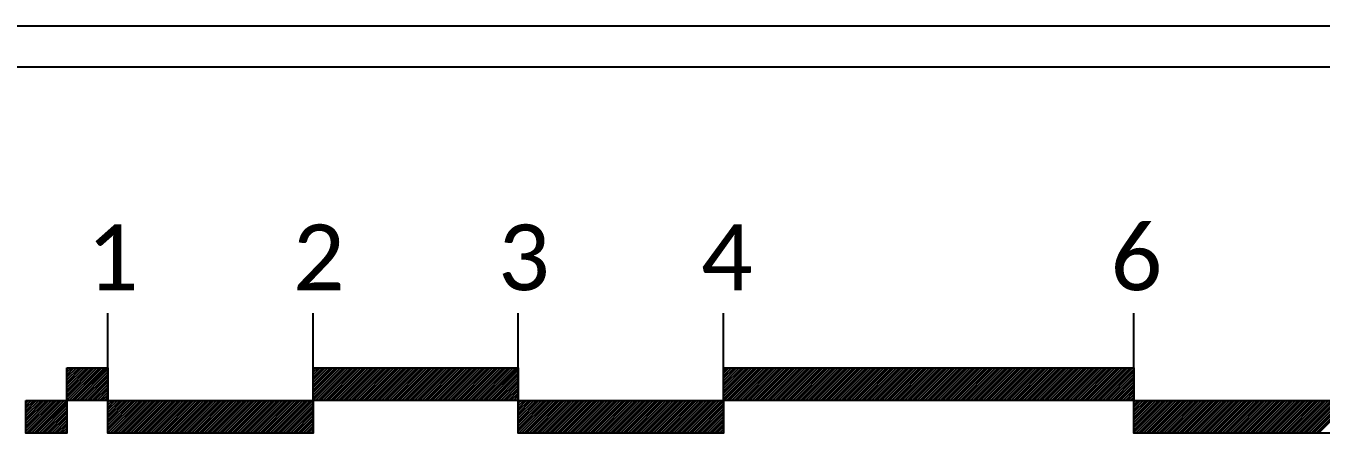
# Model space of a CAD drawing. Extents: x 15525 to 50715, y -3252 to 56414.
# Drawn here: x 41064 to 47377, y -2700 to -718 of the extents above; entities that cross this region are included whole.
import ezdxf

# ---------------------------------------------------------------- set-up
doc = ezdxf.new("R2010")
doc.units = 0
doc.header["$MEASUREMENT"] = 0
doc.layers.add('A-Scale-North', color=7, linetype='CONTINUOUS')
doc.layers.add('A-Wall__Stud', color=252, linetype='CONTINUOUS')
doc.styles.add('ROMANT', font='ROMANS')

# ---------------------------------------------------------------- blocks, each defined once
blk = doc.blocks.new('A$C0be1a1f3')
at = {"layer": 'A-Scale-North'}
for p, q in [((1000, -584.2), (1000, 0)), ((2000, -584.2), (2000, 0)), ((3000, -584.2), (3000, 0)), ((4000, -584.2), (4000, 0)), ((6000, -584.2), (6000, 0)), ((800, -275.6), (809.7, -266)), ((800, -288), (822, -266)), ((800, -300.4), (834.4, -266)), ((800, -312.7), (846.8, -266)), ((800, -325.1), (859.1, -266)), ((800, -337.5), (871.5, -266)), ((800, -349.9), (883.9, -266)), ((800, -362.2), (896.3, -266)), ((800, -374.6), (908.6, -266)), ((800, -387), (921, -266)), ((800, -399.4), (933.4, -266)), ((800, -411.7), (945.8, -266)), ((800, -424.1), (958.1, -266)), ((811.4, -425.1), (970.5, -266)), ((823.8, -425.1), (982.9, -266)), ((836.1, -425.1), (995.3, -266)), ((848.5, -425.1), (1000, -273.6)), ((860.9, -425.1), (1000, -286)), ((873.3, -425.1), (1000, -298.3)), ((885.6, -425.1), (1000, -310.7)), ((2000, -275.9), (2010, -266)), ((2000, -288.3), (2022.3, -266)), ((2000, -300.7), (2034.7, -266)), ((2000, -313), (2047.1, -266)), ((2000, -325.4), (2059.5, -266)), ((2000, -337.8), (2071.8, -266)), ((2000, -350.2), (2084.2, -266)), ((2000, -362.5), (2096.6, -266)), ((2000, -374.9), (2109, -266)), ((2000, -387.3), (2121.3, -266)), ((2000, -399.7), (2133.7, -266)), ((2000, -412), (2146.1, -266)), ((2000, -424.4), (2158.5, -266)), ((2011.7, -425.1), (2170.8, -266)), ((2024.1, -425.1), (2183.2, -266)), ((2036.5, -425.1), (2195.6, -266)), ((2048.8, -425.1), (2208, -266)), ((2061.2, -425.1), (2220.3, -266)), ((2073.6, -425.1), (2232.7, -266)), ((2086, -425.1), (2245.1, -266)), ((2098.3, -425.1), (2257.5, -266)), ((2110.7, -425.1), (2269.8, -266)), ((2123.1, -425.1), (2282.2, -266)), ((2135.5, -425.1), (2294.6, -266)), ((2147.8, -425.1), (2307, -266)), ((2160.2, -425.1), (2319.3, -266)), ((2172.6, -425.1), (2331.7, -266)), ((2184.9, -425.1), (2344.1, -266)), ((2197.3, -425.1), (2356.4, -266)), ((2209.7, -425.1), (2368.8, -266)), ((2222.1, -425.1), (2381.2, -266)), ((2234.4, -425.1), (2393.6, -266)), ((2246.8, -425.1), (2405.9, -266)), ((2259.2, -425.1), (2418.3, -266)), ((2271.6, -425.1), (2430.7, -266)), ((2283.9, -425.1), (2443.1, -266)), ((2296.3, -425.1), (2455.4, -266)), ((2308.7, -425.1), (2467.8, -266)), ((2321.1, -425.1), (2480.2, -266)), ((2333.4, -425.1), (2492.6, -266)), ((2345.8, -425.1), (2504.9, -266)), ((2358.2, -425.1), (2517.3, -266)), ((2370.6, -425.1), (2529.7, -266)), ((2382.9, -425.1), (2542.1, -266)), ((2395.3, -425.1), (2554.4, -266)), ((2407.7, -425.1), (2566.8, -266)), ((2420.1, -425.1), (2579.2, -266)), ((2432.4, -425.1), (2591.6, -266)), ((2444.8, -425.1), (2603.9, -266)), ((2457.2, -425.1), (2616.3, -266)), ((2469.6, -425.1), (2628.7, -266)), ((2481.9, -425.1), (2641.1, -266)), ((2494.3, -425.1), (2653.4, -266)), ((2506.7, -425.1), (2665.8, -266)), ((2519.1, -425.1), (2678.2, -266)), ((2531.4, -425.1), (2690.6, -266)), ((2543.8, -425.1), (2702.9, -266)), ((2556.2, -425.1), (2715.3, -266)), ((2568.6, -425.1), (2727.7, -266)), ((2580.9, -425.1), (2740.1, -266)), ((2593.3, -425.1), (2752.4, -266)), ((2605.7, -425.1), (2764.8, -266)), ((2618.1, -425.1), (2777.2, -266)), ((2630.4, -425.1), (2789.6, -266)), ((2642.8, -425.1), (2801.9, -266)), ((2655.2, -425.1), (2814.3, -266)), ((2667.5, -425.1), (2826.7, -266)), ((2679.9, -425.1), (2839, -266)), ((2692.3, -425.1), (2851.4, -266)), ((2704.7, -425.1), (2863.8, -266)), ((2717, -425.1), (2876.2, -266)), ((2729.4, -425.1), (2888.5, -266)), ((2741.8, -425.1), (2900.9, -266)), ((2754.2, -425.1), (2913.3, -266)), ((2766.5, -425.1), (2925.7, -266)), ((2778.9, -425.1), (2938, -266)), ((2791.3, -425.1), (2950.4, -266)), ((2803.7, -425.1), (2962.8, -266)), ((2816, -425.1), (2975.2, -266)), ((2828.4, -425.1), (2987.5, -266)), ((2840.8, -425.1), (2999.9, -266)), ((2853.2, -425.1), (3000, -278.2)), ((2865.5, -425.1), (3000, -290.6)), ((2877.9, -425.1), (3000, -303)), ((2890.3, -425.1), (3000, -315.4)), ((4000, -268.2), (4002.2, -266)), ((4000, -280.6), (4014.6, -266)), ((4000, -292.9), (4027, -266)), ((4000, -305.3), (4039.4, -266)), ((4000, -317.7), (4051.7, -266)), ((4000, -330.1), (4064.1, -266)), ((4000, -342.4), (4076.5, -266)), ((4000, -354.8), (4088.9, -266)), ((4000, -367.2), (4101.2, -266)), ((4000, -379.6), (4113.6, -266)), ((4000, -391.9), (4126, -266)), ((4000, -404.3), (4138.4, -266)), ((4000, -416.7), (4150.7, -266)), ((4004, -425.1), (4163.1, -266)), ((4016.4, -425.1), (4175.5, -266)), ((4028.7, -425.1), (4187.9, -266)), ((4041.1, -425.1), (4200.2, -266)), ((4053.5, -425.1), (4212.6, -266)), ((4065.9, -425.1), (4225, -266)), ((4078.2, -425.1), (4237.4, -266)), ((4090.6, -425.1), (4249.7, -266)), ((4103, -425.1), (4262.1, -266)), ((4115.3, -425.1), (4274.5, -266)), ((4127.7, -425.1), (4286.8, -266)), ((4140.1, -425.1), (4299.2, -266)), ((4152.5, -425.1), (4311.6, -266)), ((4164.8, -425.1), (4324, -266)), ((4177.2, -425.1), (4336.3, -266)), ((4189.6, -425.1), (4348.7, -266)), ((4202, -425.1), (4361.1, -266)), ((4214.3, -425.1), (4373.5, -266)), ((4226.7, -425.1), (4385.8, -266)), ((4239.1, -425.1), (4398.2, -266)), ((4251.5, -425.1), (4410.6, -266)), ((4263.8, -425.1), (4423, -266)), ((4276.2, -425.1), (4435.3, -266)), ((4288.6, -425.1), (4447.7, -266)), ((4301, -425.1), (4460.1, -266)), ((4313.3, -425.1), (4472.5, -266)), ((4325.7, -425.1), (4484.8, -266)), ((4338.1, -425.1), (4497.2, -266)), ((4350.5, -425.1), (4509.6, -266)), ((4362.8, -425.1), (4522, -266)), ((4375.2, -425.1), (4534.3, -266)), ((4387.6, -425.1), (4546.7, -266)), ((4400, -425.1), (4559.1, -266)), ((4412.3, -425.1), (4571.5, -266)), ((4424.7, -425.1), (4583.8, -266)), ((4437.1, -425.1), (4596.2, -266)), ((4449.5, -425.1), (4608.6, -266)), ((4461.8, -425.1), (4621, -266)), ((4474.2, -425.1), (4633.3, -266)), ((4486.6, -425.1), (4645.7, -266)), ((4499, -425.1), (4658.1, -266)), ((4511.3, -425.1), (4670.5, -266)), ((4523.7, -425.1), (4682.8, -266)), ((4536.1, -425.1), (4695.2, -266)), ((4548.5, -425.1), (4707.6, -266)), ((4560.8, -425.1), (4720, -266)), ((4573.2, -425.1), (4732.3, -266)), ((4585.6, -425.1), (4744.7, -266)), ((4597.9, -425.1), (4757.1, -266)), ((4610.3, -425.1), (4769.5, -266)), ((4622.7, -425.1), (4781.8, -266)), ((4635.1, -425.1), (4794.2, -266)), ((4647.4, -425.1), (4806.6, -266)), ((4659.8, -425.1), (4818.9, -266)), ((4672.2, -425.1), (4831.3, -266)), ((4684.6, -425.1), (4843.7, -266)), ((4696.9, -425.1), (4856.1, -266)), ((4709.3, -425.1), (4868.4, -266)), ((4721.7, -425.1), (4880.8, -266)), ((4734.1, -425.1), (4893.2, -266)), ((4746.4, -425.1), (4905.6, -266)), ((4758.8, -425.1), (4917.9, -266)), ((4771.2, -425.1), (4930.3, -266)), ((4783.6, -425.1), (4942.7, -266)), ((4795.9, -425.1), (4955.1, -266)), ((4808.3, -425.1), (4967.4, -266)), ((4820.7, -425.1), (4979.8, -266)), ((4833.1, -425.1), (4992.2, -266)), ((4845.4, -425.1), (5004.6, -266)), ((4857.8, -425.1), (5016.9, -266)), ((4870.2, -425.1), (5029.3, -266)), ((4882.6, -425.1), (5041.7, -266)), ((4894.9, -425.1), (5054.1, -266)), ((4907.3, -425.1), (5066.4, -266)), ((4919.7, -425.1), (5078.8, -266)), ((4932.1, -425.1), (5091.2, -266)), ((4944.4, -425.1), (5103.6, -266)), ((4956.8, -425.1), (5115.9, -266)), ((4969.2, -425.1), (5128.3, -266)), ((4981.6, -425.1), (5140.7, -266)), ((4993.9, -425.1), (5153.1, -266)), ((5006.3, -425.1), (5165.4, -266)), ((5018.7, -425.1), (5177.8, -266)), ((5031.1, -425.1), (5190.2, -266)), ((5043.4, -425.1), (5202.6, -266)), ((5055.8, -425.1), (5214.9, -266)), ((5068.2, -425.1), (5227.3, -266)), ((5080.6, -425.1), (5239.7, -266)), ((5092.9, -425.1), (5252.1, -266)), ((5105.3, -425.1), (5264.4, -266)), ((5117.7, -425.1), (5276.8, -266)), ((5130, -425.1), (5289.2, -266)), ((5142.4, -425.1), (5301.5, -266)), ((5154.8, -425.1), (5313.9, -266)), ((5167.2, -425.1), (5326.3, -266)), ((5179.5, -425.1), (5338.7, -266)), ((5191.9, -425.1), (5351, -266)), ((5204.3, -425.1), (5363.4, -266)), ((5216.7, -425.1), (5375.8, -266)), ((5229, -425.1), (5388.2, -266)), ((5241.4, -425.1), (5400.5, -266)), ((5253.8, -425.1), (5412.9, -266)), ((5266.2, -425.1), (5425.3, -266)), ((5278.5, -425.1), (5437.7, -266)), ((5290.9, -425.1), (5450, -266)), ((5303.3, -425.1), (5462.4, -266)), ((5315.7, -425.1), (5474.8, -266)), ((5328, -425.1), (5487.2, -266)), ((5340.4, -425.1), (5499.5, -266)), ((5352.8, -425.1), (5511.9, -266)), ((5365.2, -425.1), (5524.3, -266)), ((5377.5, -425.1), (5536.7, -266)), ((5389.9, -425.1), (5549, -266)), ((5402.3, -425.1), (5561.4, -266)), ((5414.7, -425.1), (5573.8, -266)), ((5427, -425.1), (5586.2, -266)), ((5439.4, -425.1), (5598.5, -266)), ((5451.8, -425.1), (5610.9, -266)), ((5464.2, -425.1), (5623.3, -266)), ((5476.5, -425.1), (5635.7, -266)), ((5488.9, -425.1), (5648, -266)), ((5501.3, -425.1), (5660.4, -266)), ((5513.7, -425.1), (5672.8, -266)), ((5526, -425.1), (5685.2, -266)), ((5538.4, -425.1), (5697.5, -266)), ((5550.8, -425.1), (5709.9, -266)), ((5563.2, -425.1), (5722.3, -266)), ((5575.5, -425.1), (5734.7, -266)), ((5587.9, -425.1), (5747, -266)), ((5600.3, -425.1), (5759.4, -266)), ((5612.6, -425.1), (5771.8, -266)), ((5625, -425.1), (5784.1, -266)), ((5637.4, -425.1), (5796.5, -266)), ((5649.8, -425.1), (5808.9, -266)), ((5662.1, -425.1), (5821.3, -266)), ((5674.5, -425.1), (5833.6, -266)), ((5686.9, -425.1), (5846, -266)), ((5699.3, -425.1), (5858.4, -266)), ((5711.6, -425.1), (5870.8, -266)), ((5724, -425.1), (5883.1, -266)), ((5736.4, -425.1), (5895.5, -266)), ((5748.8, -425.1), (5907.9, -266)), ((5761.1, -425.1), (5920.3, -266)), ((5773.5, -425.1), (5932.6, -266)), ((5785.9, -425.1), (5945, -266)), ((5798.3, -425.1), (5957.4, -266)), ((5810.6, -425.1), (5969.8, -266)), ((5823, -425.1), (5982.1, -266)), ((5835.4, -425.1), (5994.5, -266)), ((5847.8, -425.1), (6000, -272.8)), ((5860.1, -425.1), (6000, -285.2)), ((5872.5, -425.1), (6000, -297.6)), ((5884.9, -425.1), (6000, -310)), ((898, -425.1), (1000, -323.1)), ((910.4, -425.1), (1000, -335.5)), ((922.8, -425.1), (1000, -347.8)), ((935.1, -425.1), (1000, -360.2)), ((947.5, -425.1), (1000, -372.6)), ((2902.7, -425.1), (3000, -327.7)), ((2915, -425.1), (3000, -340.1)), ((2927.4, -425.1), (3000, -352.5)), ((2939.8, -425.1), (3000, -364.9)), ((2952.2, -425.1), (3000, -377.2)), ((5897.3, -425.1), (6000, -322.3)), ((5909.6, -425.1), (6000, -334.7)), ((5922, -425.1), (6000, -347.1)), ((5934.4, -425.1), (6000, -359.5)), ((5946.8, -425.1), (6000, -371.8)), ((600, -426.1), (601, -425.1)), ((600, -438.5), (613.4, -425.1)), ((600, -450.9), (625.8, -425.1)), ((600, -463.2), (638.2, -425.1)), ((600, -475.6), (650.5, -425.1)), ((600, -488), (662.9, -425.1)), ((600, -500.4), (675.3, -425.1)), ((600, -512.7), (687.6, -425.1)), ((600, -525.1), (700, -425.1)), ((600, -537.5), (712.4, -425.1)), ((600, -549.9), (724.8, -425.1)), ((600, -562.2), (737.1, -425.1)), ((600, -574.6), (749.5, -425.1)), ((602.8, -584.2), (761.9, -425.1)), ((615.1, -584.2), (774.3, -425.1)), ((627.5, -584.2), (786.6, -425.1)), ((639.9, -584.2), (799, -425.1)), ((652.3, -584.2), (800, -436.5)), ((959.9, -425.1), (1000, -385)), ((972.3, -425.1), (1000, -397.3)), ((984.6, -425.1), (1000, -409.7)), ((997, -425.1), (1000, -422.1)), ((1000, -434.5), (1009.4, -425.1)), ((1000, -446.8), (1021.8, -425.1)), ((1000, -459.2), (1034.1, -425.1)), ((1000, -471.6), (1046.5, -425.1)), ((1000, -484), (1058.9, -425.1)), ((1000, -496.3), (1071.3, -425.1)), ((1000, -508.7), (1083.6, -425.1)), ((1000, -521.1), (1096, -425.1)), ((1000, -533.5), (1108.4, -425.1)), ((1000, -545.8), (1120.8, -425.1)), ((1000, -558.2), (1133.1, -425.1)), ((1000, -570.6), (1145.5, -425.1)), ((1000, -583), (1157.9, -425.1)), ((1011.1, -584.2), (1170.2, -425.1)), ((1023.5, -584.2), (1182.6, -425.1)), ((1035.9, -584.2), (1195, -425.1)), ((1048.2, -584.2), (1207.4, -425.1)), ((1060.6, -584.2), (1219.7, -425.1)), ((1073, -584.2), (1232.1, -425.1)), ((1085.4, -584.2), (1244.5, -425.1)), ((1097.7, -584.2), (1256.9, -425.1)), ((1110.1, -584.2), (1269.2, -425.1)), ((1122.5, -584.2), (1281.6, -425.1)), ((1134.9, -584.2), (1294, -425.1)), ((1147.2, -584.2), (1306.4, -425.1)), ((1159.6, -584.2), (1318.7, -425.1)), ((1172, -584.2), (1331.1, -425.1)), ((1184.4, -584.2), (1343.5, -425.1)), ((1196.7, -584.2), (1355.9, -425.1)), ((1209.1, -584.2), (1368.2, -425.1)), ((1221.5, -584.2), (1380.6, -425.1)), ((1233.9, -584.2), (1393, -425.1)), ((1246.2, -584.2), (1405.4, -425.1)), ((1258.6, -584.2), (1417.7, -425.1)), ((1271, -584.2), (1430.1, -425.1)), ((1283.4, -584.2), (1442.5, -425.1)), ((1295.7, -584.2), (1454.9, -425.1)), ((1308.1, -584.2), (1467.2, -425.1)), ((1320.5, -584.2), (1479.6, -425.1)), ((1332.9, -584.2), (1492, -425.1)), ((1345.2, -584.2), (1504.4, -425.1)), ((1357.6, -584.2), (1516.7, -425.1)), ((1370, -584.2), (1529.1, -425.1)), ((1382.4, -584.2), (1541.5, -425.1)), ((1394.7, -584.2), (1553.9, -425.1)), ((1407.1, -584.2), (1566.2, -425.1)), ((1419.5, -584.2), (1578.6, -425.1)), ((1431.9, -584.2), (1591, -425.1)), ((1444.2, -584.2), (1603.4, -425.1)), ((1456.6, -584.2), (1615.7, -425.1)), ((1469, -584.2), (1628.1, -425.1)), ((1481.4, -584.2), (1640.5, -425.1)), ((1493.7, -584.2), (1652.9, -425.1)), ((1506.1, -584.2), (1665.2, -425.1)), ((1518.5, -584.2), (1677.6, -425.1)), ((1530.8, -584.2), (1690, -425.1)), ((1543.2, -584.2), (1702.3, -425.1)), ((1555.6, -584.2), (1714.7, -425.1)), ((1568, -584.2), (1727.1, -425.1)), ((1580.3, -584.2), (1739.5, -425.1)), ((1592.7, -584.2), (1751.8, -425.1)), ((1605.1, -584.2), (1764.2, -425.1)), ((1617.5, -584.2), (1776.6, -425.1)), ((1629.8, -584.2), (1789, -425.1)), ((1642.2, -584.2), (1801.3, -425.1)), ((1654.6, -584.2), (1813.7, -425.1)), ((1667, -584.2), (1826.1, -425.1)), ((1679.3, -584.2), (1838.5, -425.1)), ((1691.7, -584.2), (1850.8, -425.1)), ((1704.1, -584.2), (1863.2, -425.1)), ((1716.5, -584.2), (1875.6, -425.1)), ((1728.8, -584.2), (1888, -425.1)), ((1741.2, -584.2), (1900.3, -425.1)), ((1753.6, -584.2), (1912.7, -425.1)), ((1766, -584.2), (1925.1, -425.1)), ((1778.3, -584.2), (1937.5, -425.1)), ((1790.7, -584.2), (1949.8, -425.1)), ((1803.1, -584.2), (1962.2, -425.1)), ((1815.5, -584.2), (1974.6, -425.1)), ((1827.8, -584.2), (1987, -425.1)), ((1840.2, -584.2), (1999.3, -425.1)), ((1852.6, -584.2), (2000, -436.8)), ((2964.5, -425.1), (3000, -389.6)), ((2976.9, -425.1), (3000, -402)), ((2989.3, -425.1), (3000, -414.4)), ((3000, -426.7), (3001.7, -425.1)), ((3000, -439.1), (3014, -425.1)), ((3000, -451.5), (3026.4, -425.1)), ((3000, -463.9), (3038.8, -425.1)), ((3000, -476.2), (3051.2, -425.1)), ((3000, -488.6), (3063.5, -425.1)), ((3000, -501), (3075.9, -425.1)), ((3000, -513.4), (3088.3, -425.1)), ((3000, -525.7), (3100.7, -425.1)), ((3000, -538.1), (3113, -425.1)), ((3000, -550.5), (3125.4, -425.1)), ((3000, -562.9), (3137.8, -425.1)), ((3000, -575.2), (3150.1, -425.1)), ((3003.4, -584.2), (3162.5, -425.1)), ((3015.8, -584.2), (3174.9, -425.1)), ((3028.1, -584.2), (3187.3, -425.1)), ((3040.5, -584.2), (3199.6, -425.1)), ((3052.9, -584.2), (3212, -425.1)), ((3065.3, -584.2), (3224.4, -425.1)), ((3077.6, -584.2), (3236.8, -425.1)), ((3090, -584.2), (3249.1, -425.1)), ((3102.4, -584.2), (3261.5, -425.1)), ((3114.8, -584.2), (3273.9, -425.1)), ((3127.1, -584.2), (3286.3, -425.1)), ((3139.5, -584.2), (3298.6, -425.1)), ((3151.9, -584.2), (3311, -425.1)), ((3164.3, -584.2), (3323.4, -425.1)), ((3176.6, -584.2), (3335.8, -425.1)), ((3189, -584.2), (3348.1, -425.1)), ((3201.4, -584.2), (3360.5, -425.1)), ((3213.8, -584.2), (3372.9, -425.1)), ((3226.1, -584.2), (3385.3, -425.1)), ((3238.5, -584.2), (3397.6, -425.1)), ((3250.9, -584.2), (3410, -425.1)), ((3263.3, -584.2), (3422.4, -425.1)), ((3275.6, -584.2), (3434.8, -425.1)), ((3288, -584.2), (3447.1, -425.1)), ((3300.4, -584.2), (3459.5, -425.1)), ((3312.8, -584.2), (3471.9, -425.1)), ((3325.1, -584.2), (3484.3, -425.1)), ((3337.5, -584.2), (3496.6, -425.1)), ((3349.9, -584.2), (3509, -425.1)), ((3362.3, -584.2), (3521.4, -425.1)), ((3374.6, -584.2), (3533.8, -425.1)), ((3387, -584.2), (3546.1, -425.1)), ((3399.4, -584.2), (3558.5, -425.1)), ((3411.8, -584.2), (3570.9, -425.1)), ((3424.1, -584.2), (3583.3, -425.1)), ((3436.5, -584.2), (3595.6, -425.1)), ((3448.9, -584.2), (3608, -425.1)), ((3461.2, -584.2), (3620.4, -425.1)), ((3473.6, -584.2), (3632.7, -425.1)), ((3486, -584.2), (3645.1, -425.1)), ((3498.4, -584.2), (3657.5, -425.1)), ((3510.7, -584.2), (3669.9, -425.1)), ((3523.1, -584.2), (3682.2, -425.1)), ((3535.5, -584.2), (3694.6, -425.1)), ((3547.9, -584.2), (3707, -425.1)), ((3560.2, -584.2), (3719.4, -425.1)), ((3572.6, -584.2), (3731.7, -425.1)), ((3585, -584.2), (3744.1, -425.1)), ((3597.4, -584.2), (3756.5, -425.1)), ((3609.7, -584.2), (3768.9, -425.1)), ((3622.1, -584.2), (3781.2, -425.1)), ((3634.5, -584.2), (3793.6, -425.1)), ((3646.9, -584.2), (3806, -425.1)), ((3659.2, -584.2), (3818.4, -425.1)), ((3671.6, -584.2), (3830.7, -425.1)), ((3684, -584.2), (3843.1, -425.1)), ((3696.4, -584.2), (3855.5, -425.1)), ((3708.7, -584.2), (3867.9, -425.1)), ((3721.1, -584.2), (3880.2, -425.1)), ((3733.5, -584.2), (3892.6, -425.1)), ((3745.9, -584.2), (3905, -425.1)), ((3758.2, -584.2), (3917.4, -425.1)), ((3770.6, -584.2), (3929.7, -425.1)), ((3783, -584.2), (3942.1, -425.1)), ((3795.4, -584.2), (3954.5, -425.1)), ((3807.7, -584.2), (3966.9, -425.1)), ((3820.1, -584.2), (3979.2, -425.1)), ((3832.5, -584.2), (3991.6, -425.1)), ((3844.9, -584.2), (4000, -429.1)), ((3857.2, -584.2), (4000, -441.4)), ((5959.1, -425.1), (6000, -384.2)), ((5971.5, -425.1), (6000, -396.6)), ((5983.9, -425.1), (6000, -409)), ((5996.3, -425.1), (6000, -421.3)), ((6000, -433.7), (6008.6, -425.1)), ((6000, -446.1), (6021, -425.1)), ((6000, -458.5), (6033.4, -425.1)), ((6000, -470.8), (6045.8, -425.1)), ((6000, -483.2), (6058.1, -425.1)), ((6000, -495.6), (6070.5, -425.1)), ((6000, -508), (6082.9, -425.1)), ((6000, -520.3), (6095.2, -425.1)), ((6000, -532.7), (6107.6, -425.1)), ((6000, -545.1), (6120, -425.1)), ((6000, -557.5), (6132.4, -425.1)), ((6000, -569.8), (6144.7, -425.1)), ((6000, -582.2), (6157.1, -425.1)), ((6010.4, -584.2), (6169.5, -425.1)), ((6022.7, -584.2), (6181.9, -425.1)), ((6035.1, -584.2), (6194.2, -425.1)), ((6047.5, -584.2), (6206.6, -425.1)), ((6059.9, -584.2), (6219, -425.1)), ((6072.2, -584.2), (6231.4, -425.1)), ((6084.6, -584.2), (6243.7, -425.1)), ((6097, -584.2), (6256.1, -425.1)), ((6109.4, -584.2), (6268.5, -425.1)), ((6121.7, -584.2), (6280.9, -425.1)), ((6134.1, -584.2), (6293.2, -425.1)), ((6146.5, -584.2), (6305.6, -425.1)), ((6158.9, -584.2), (6318, -425.1)), ((6171.2, -584.2), (6330.4, -425.1)), ((6183.6, -584.2), (6342.7, -425.1)), ((6196, -584.2), (6355.1, -425.1)), ((6208.4, -584.2), (6367.5, -425.1)), ((6220.7, -584.2), (6379.9, -425.1)), ((6233.1, -584.2), (6392.2, -425.1)), ((6245.5, -584.2), (6404.6, -425.1)), ((6257.9, -584.2), (6417, -425.1)), ((6270.2, -584.2), (6429.4, -425.1)), ((6282.6, -584.2), (6441.7, -425.1)), ((6295, -584.2), (6454.1, -425.1)), ((6307.4, -584.2), (6466.5, -425.1)), ((6319.7, -584.2), (6478.9, -425.1)), ((6332.1, -584.2), (6491.2, -425.1)), ((6344.5, -584.2), (6503.6, -425.1)), ((6356.9, -584.2), (6516, -425.1)), ((6369.2, -584.2), (6528.4, -425.1)), ((6381.6, -584.2), (6540.7, -425.1)), ((6394, -584.2), (6553.1, -425.1)), ((6406.3, -584.2), (6565.5, -425.1)), ((6418.7, -584.2), (6577.8, -425.1)), ((6431.1, -584.2), (6590.2, -425.1)), ((6443.5, -584.2), (6602.6, -425.1)), ((6455.8, -584.2), (6615, -425.1)), ((6468.2, -584.2), (6627.3, -425.1)), ((6480.6, -584.2), (6639.7, -425.1)), ((6493, -584.2), (6652.1, -425.1)), ((6505.3, -584.2), (6664.5, -425.1)), ((6517.7, -584.2), (6676.8, -425.1)), ((6530.1, -584.2), (6689.2, -425.1)), ((6542.5, -584.2), (6701.6, -425.1)), ((6554.8, -584.2), (6714, -425.1)), ((6567.2, -584.2), (6726.3, -425.1)), ((6579.6, -584.2), (6738.7, -425.1)), ((6592, -584.2), (6751.1, -425.1)), ((6604.3, -584.2), (6763.5, -425.1)), ((6616.7, -584.2), (6775.8, -425.1)), ((6629.1, -584.2), (6788.2, -425.1)), ((6641.5, -584.2), (6800.6, -425.1)), ((6653.8, -584.2), (6813, -425.1)), ((6666.2, -584.2), (6825.3, -425.1)), ((6678.6, -584.2), (6837.7, -425.1)), ((6691, -584.2), (6850.1, -425.1)), ((6703.3, -584.2), (6862.5, -425.1)), ((6715.7, -584.2), (6874.8, -425.1)), ((6728.1, -584.2), (6887.2, -425.1)), ((6740.5, -584.2), (6899.6, -425.1)), ((6752.8, -584.2), (6912, -425.1)), ((6765.2, -584.2), (6924.3, -425.1)), ((6777.6, -584.2), (6936.7, -425.1)), ((6790, -584.2), (6949.1, -425.1)), ((6802.3, -584.2), (6961.5, -425.1)), ((6814.7, -584.2), (6973.8, -425.1)), ((6827.1, -584.2), (6986.2, -425.1)), ((6839.5, -584.2), (6998.6, -425.1)), ((6851.8, -584.2), (7011, -425.1)), ((6864.2, -584.2), (7023.3, -425.1)), ((6876.6, -584.2), (7035.7, -425.1)), ((6888.9, -584.2), (7048.1, -425.1)), ((6901.3, -584.2), (7060.4, -425.1)), ((664.6, -584.2), (800, -448.8)), ((677, -584.2), (800, -461.2)), ((689.4, -584.2), (800, -473.6)), ((701.8, -584.2), (800, -486)), ((714.1, -584.2), (800, -498.3)), ((1865, -584.2), (2000, -449.2)), ((1877.3, -584.2), (2000, -461.5)), ((1889.7, -584.2), (2000, -473.9)), ((1902.1, -584.2), (2000, -486.3)), ((1914.5, -584.2), (2000, -498.7)), ((3869.6, -584.2), (4000, -453.8)), ((3882, -584.2), (4000, -466.2)), ((3894.4, -584.2), (4000, -478.6)), ((3906.7, -584.2), (4000, -490.9)), ((3919.1, -584.2), (4000, -503.3)), ((726.5, -584.2), (800, -510.7)), ((738.9, -584.2), (800, -523.1)), ((751.3, -584.2), (800, -535.5)), ((763.6, -584.2), (800, -547.8)), ((776, -584.2), (800, -560.2)), ((1926.8, -584.2), (2000, -511)), ((1939.2, -584.2), (2000, -523.4)), ((1951.6, -584.2), (2000, -535.8)), ((1964, -584.2), (2000, -548.2)), ((1976.3, -584.2), (2000, -560.5)), ((3931.5, -584.2), (4000, -515.7)), ((3943.8, -584.2), (4000, -528.1)), ((3956.2, -584.2), (4000, -540.4)), ((3968.6, -584.2), (4000, -552.8)), ((3981, -584.2), (4000, -565.2)), ((788.4, -584.2), (800, -572.6)), ((1988.7, -584.2), (2000, -572.9)), ((3993.3, -584.2), (4000, -577.6))]:
    blk.add_line(p, q, dxfattribs=at)
for points in [[(800, -266), (1000, -266), (1000, -425.1), (800, -425.1)], [(2000, -266), (3000, -266), (3000, -425.1), (2000, -425.1)], [(4000, -266), (6000, -266), (6000, -425.1), (4000, -425.1)], [(600, -425.1), (800, -425.1), (800, -584.2), (600, -584.2)], [(1000, -425.1), (2000, -425.1), (2000, -584.2), (1000, -584.2)], [(3000, -425.1), (4000, -425.1), (4000, -584.2), (3000, -584.2)], [(6000, -425.1), (8000, -425.1), (8000, -584.2), (6000, -584.2)]]:
    blk.add_lwpolyline(points, close=True, dxfattribs=at)

msp = doc.modelspace()

# ---------------------------------------------------------------- linework, layer by layer
at = {"layer": 'A-Wall__Stud'}
for p, q in [((22096.1, -717.9), (50375.8, -717.9)), ((50585.8, -917.9), (21842.1, -917.9))]:
    msp.add_line(p, q, dxfattribs=at)

# ---------------------------------------------------------------- block references
at = {"layer": 'A-Scale-North'}
msp.add_blockref('A$C0be1a1f3', (40464, -2115.8), dxfattribs=at)

# ---------------------------------------------------------------- texts
at = {"layer": 'A-Scale-North', "char_height": 320, "width": 2953.081, "attachment_point": 1, "style": 'ROMANT'}
for s, insert in [('{\\fCalibri|b0|i0|c0|p34;1}', (41360.4, -1684.6)), ('{\\fCalibri|b0|i0|c0|p34;2}', (42365.3, -1684.6)), ('{\\fCalibri|b0|i0|c0|p34;3}', (43364.9, -1684.6)), ('{\\fCalibri|b0|i0|c0|p34;4}', (44354.6, -1684.6)), ('{\\fCalibri|b0|i0|c0|p34;6}', (46350.7, -1684.6))]:
    msp.add_mtext(s, dxfattribs=dict(at, insert=insert))

doc.saveas('drawing.dxf')
